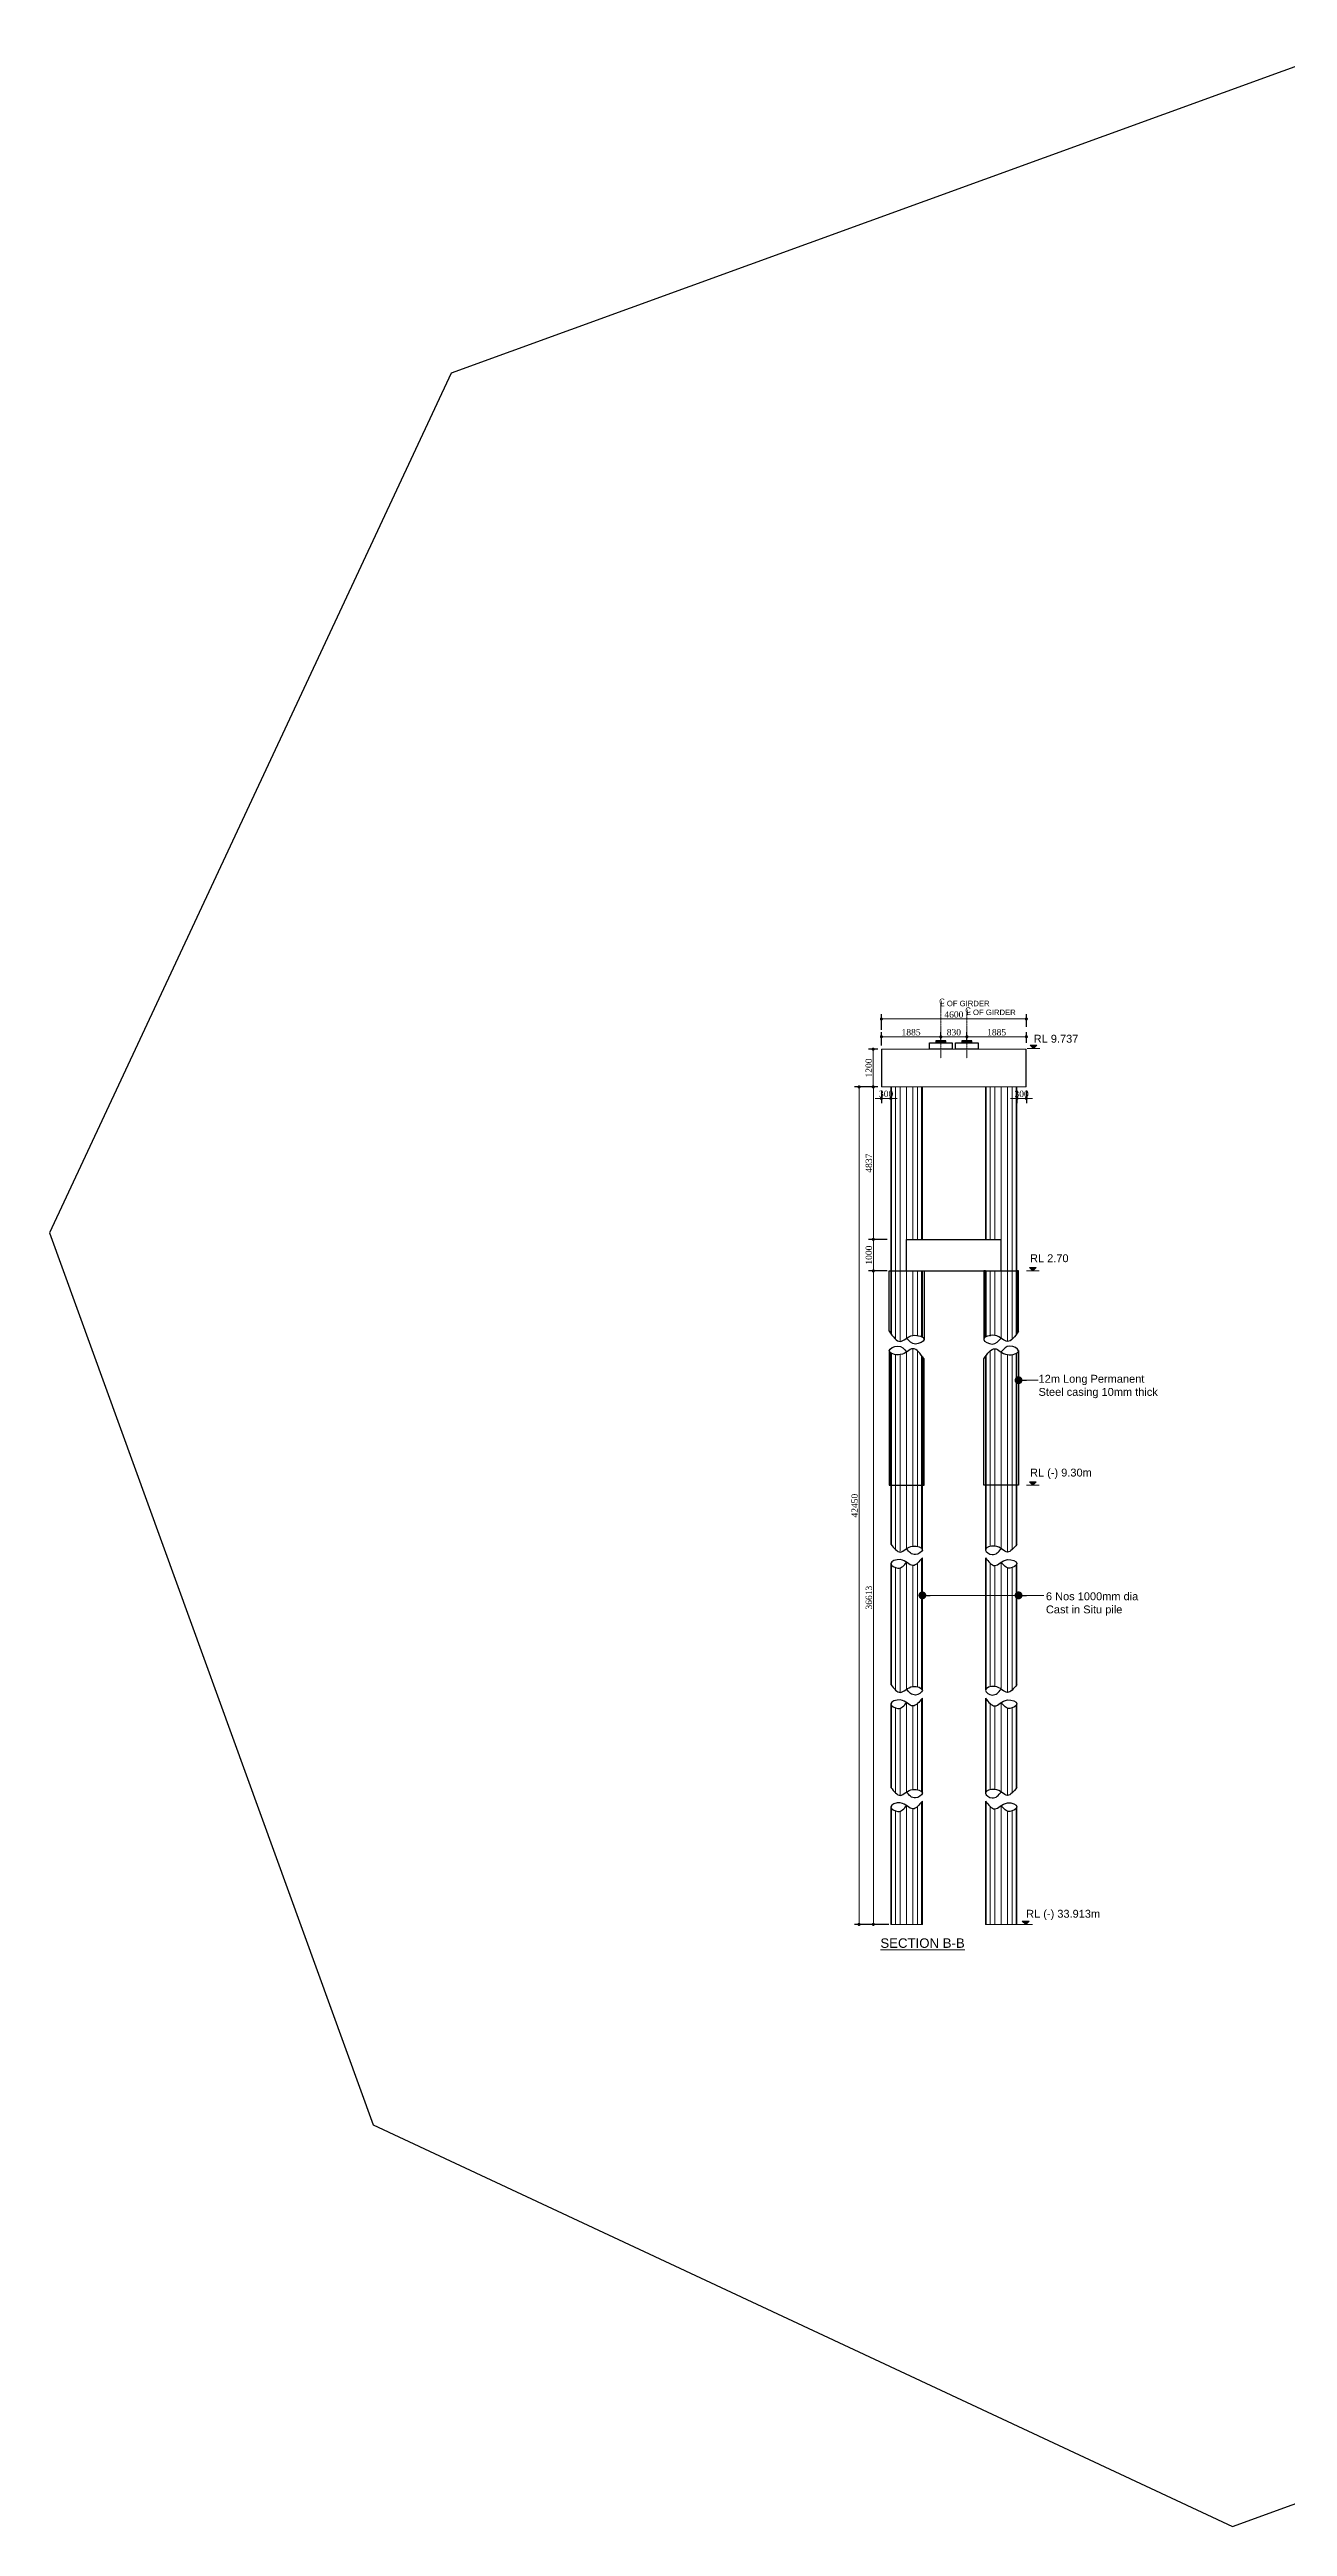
# Model space of a CAD drawing. Header units: millimetres. Extents: x -469201 to 35267, y 67768 to 197746.
# Drawn here: x -412683 to -373392, y 73079 to 151662 of the extents above; entities that cross this region are included whole.
import ezdxf

# ---------------------------------------------------------------- set-up
doc = ezdxf.new("R2010")
doc.units = ezdxf.units.MM
doc.header["$PDMODE"] = 2
doc.linetypes.add('CENTER', pattern=[2, 1.25, -0.25, 0.25, -0.25])
doc.layers.get('Defpoints').update_dxf_attribs({"lineweight": 13})
for name, color, linetype, lineweight in [('Center Line', 34, 'Continuous', 15), ('dim', 4, 'Continuous', 25), ('Dimision', 4, 'Continuous', 9), ('hatch', 65, 'Continuous', 9), ('Pile', 11, 'Continuous', 15), ('Pire Line', 11, 'Continuous', 25), ('Steel Casing', 70, 'Continuous', 30), ('Text', 7, 'Continuous', 15)]:
    doc.layers.add(name, color=color, linetype=linetype, lineweight=lineweight)
doc.styles.add('ROMANS', font='arial.ttf', dxfattribs={"height": 200})
doc.styles.get("Standard").update_dxf_attribs({"font": 'times.ttf'})
doc.linetypes.add('BATTING', pattern='A,0.00254,-2.54,[134,ltypeshp.shx,S=2.54,R=0,X=-2.54,Y=0],-5.08,[134,ltypeshp.shx,S=2.54,R=180,X=2.54,Y=0],-2.54', length=10.16254)
doc.dimstyles.new('ISO-25', dxfattribs={"dimtxt": 175, "dimasz": 100, "dimexe": 65, "dimexo": 115.625, "dimgap": 40, "dimtad": 1, "dimtoh": 1, "dimdec": 0, "dimtxsty": 'Standard', "dimblk": 'DOT', "dimcen": 300, "dimclrd": 256, "dimclre": 256, "dimclrt": 256, "dimadec": 0, "dimazin": 0, "dimtfac": 1, "dimtdec": 0, "dimtix": 1, "dimtmove": 0, "dimatfit": 3, "dimldrblk": 'DOT', "dimfxl": 75, "dimlwd": -1, "dimarcsym": 0})

# ---------------------------------------------------------------- blocks, each defined once
blk = doc.blocks.new('_Dot')
at = {"color": 0, "linetype": 'ByBlock', "lineweight": -2}
blk.add_line((-0.5, 0), (-1, 0), dxfattribs=at)
at = {"color": 0, "linetype": 'ByBlock', "const_width": 0.5}
blk.add_lwpolyline([(-0.25, 0, 1), (0.25, 0, 1)], format="xyb", close=True, dxfattribs=at)
blk = doc.blocks.new('*D66')
at = {"layer": 'Defpoints', "color": 0, "ltscale": 3, "transparency": 16777216}
for p in [(-386541, 119950), (-386280, 119950), (-386280, 118750)]:
    blk.add_point(p, dxfattribs=at)
at = {"layer": 'Dimision', "color": 1, "lineweight": -2, "ltscale": 3, "transparency": 16777216}
for p, q in [((-386396, 119950), (-386691, 119950)), ((-386396, 118750), (-386691, 118750))]:
    blk.add_line(p, q, dxfattribs=at)
at = {"layer": 'Dimision', "ltscale": 3, "transparency": 16777216}
blk.add_line((-386541, 118850), (-386541, 119850), dxfattribs=at)
at = {"layer": 'Dimision', "ltscale": 3, "transparency": 16777216, "xscale": 100, "yscale": 100, "zscale": 100}
for p, rotation in [((-386541, 119950), 90), ((-386541, 118750), 270)]:
    blk.add_blockref('_Dot', p, dxfattribs=dict(at, rotation=rotation))
at = {"layer": 'Dimision', "ltscale": 3, "transparency": 16777216, "insert": (-386683, 119350), "char_height": 200, "attachment_point": 5, "rotation": 90}
blk.add_mtext('1200', dxfattribs=at)
blk = doc.blocks.new('*D67')
at = {"layer": 'Defpoints', "color": 0, "ltscale": 3, "transparency": 16777216}
for p in [(-385980, 113913), (-386536, 112913), (-385980, 112913)]:
    blk.add_point(p, dxfattribs=at)
at = {"layer": 'Dimision', "color": 1, "lineweight": -2, "ltscale": 3, "transparency": 16777216}
for p, q in [((-386096, 113913), (-386686, 113913)), ((-386096, 112913), (-386686, 112913))]:
    blk.add_line(p, q, dxfattribs=at)
at = {"layer": 'Dimision', "ltscale": 3, "transparency": 16777216}
blk.add_line((-386536, 113813), (-386536, 113013), dxfattribs=at)
at = {"layer": 'Dimision', "ltscale": 3, "transparency": 16777216, "xscale": 100, "yscale": 100, "zscale": 100}
for p, rotation in [((-386536, 113913), 90), ((-386536, 112913), 270)]:
    blk.add_blockref('_Dot', p, dxfattribs=dict(at, rotation=rotation))
at = {"layer": 'Dimision', "ltscale": 3, "transparency": 16777216, "insert": (-386678, 113413), "char_height": 200, "attachment_point": 5, "rotation": 90}
blk.add_mtext('1000', dxfattribs=at)
blk = doc.blocks.new('*D65')
at = {"layer": 'Defpoints', "color": 0, "ltscale": 0.25, "transparency": 16777216}
for p in [(-386536, 118750), (-386280, 118750), (-385980, 113913)]:
    blk.add_point(p, dxfattribs=at)
at = {"layer": 'Dimision', "color": 1, "lineweight": -2, "ltscale": 0.25, "transparency": 16777216}
for p, q in [((-386396, 118750), (-386686, 118750)), ((-386096, 113913), (-386686, 113913))]:
    blk.add_line(p, q, dxfattribs=at)
at = {"layer": 'Dimision', "ltscale": 0.25, "transparency": 16777216}
blk.add_line((-386536, 114013), (-386536, 118650), dxfattribs=at)
at = {"layer": 'Dimision', "ltscale": 0.25, "transparency": 16777216, "xscale": 100, "yscale": 100, "zscale": 100}
for p, rotation in [((-386536, 118750), 90), ((-386536, 113913), 270)]:
    blk.add_blockref('_Dot', p, dxfattribs=dict(at, rotation=rotation))
at = {"layer": 'Dimision', "ltscale": 0.25, "transparency": 16777216, "insert": (-386678, 116331), "char_height": 200, "attachment_point": 5, "rotation": 90}
blk.add_mtext('4837', dxfattribs=at)
blk = doc.blocks.new('*D71')
at = {"layer": 'Defpoints', "color": 0, "ltscale": 3, "transparency": 16777216}
for p in [(-386280, 120341), (-386280, 119950), (-384395, 120142)]:
    blk.add_point(p, dxfattribs=at)
at = {"layer": 'Dimision', "color": 1, "lineweight": -2, "ltscale": 3, "transparency": 16777216}
for p, q in [((-386280, 120065), (-386280, 120491)), ((-384395, 120258), (-384395, 120491))]:
    blk.add_line(p, q, dxfattribs=at)
at = {"layer": 'Dimision', "ltscale": 3, "transparency": 16777216}
blk.add_line((-384495, 120341), (-386180, 120341), dxfattribs=at)
at = {"layer": 'Dimision', "ltscale": 3, "transparency": 16777216, "xscale": 100, "yscale": 100, "zscale": 100, "rotation": 180}
blk.add_blockref('_Dot', (-386280, 120341), dxfattribs=at)
at = {"layer": 'Dimision', "ltscale": 3, "transparency": 16777216, "xscale": 100, "yscale": 100, "zscale": 100}
blk.add_blockref('_Dot', (-384395, 120341), dxfattribs=at)
at = {"layer": 'Dimision', "ltscale": 3, "transparency": 16777216, "insert": (-385338, 120483), "char_height": 200, "attachment_point": 5}
blk.add_mtext('1885', dxfattribs=at)
blk = doc.blocks.new('*D68')
at = {"layer": 'Defpoints', "color": 0, "ltscale": 3, "transparency": 16777216}
for p in [(-386280, 120905), (-386280, 120447), (-381680, 120545)]:
    blk.add_point(p, dxfattribs=at)
at = {"layer": 'Dimision', "color": 1, "lineweight": -2, "ltscale": 3, "transparency": 16777216}
for p, q in [((-386280, 120563), (-386280, 121055)), ((-381680, 120661), (-381680, 121055))]:
    blk.add_line(p, q, dxfattribs=at)
at = {"layer": 'Dimision', "ltscale": 3, "transparency": 16777216}
blk.add_line((-381780, 120905), (-386180, 120905), dxfattribs=at)
at = {"layer": 'Dimision', "ltscale": 3, "transparency": 16777216, "xscale": 100, "yscale": 100, "zscale": 100, "rotation": 180}
blk.add_blockref('_Dot', (-386280, 120905), dxfattribs=at)
at = {"layer": 'Dimision', "ltscale": 3, "transparency": 16777216, "xscale": 100, "yscale": 100, "zscale": 100}
blk.add_blockref('_Dot', (-381680, 120905), dxfattribs=at)
at = {"layer": 'Dimision', "ltscale": 3, "transparency": 16777216, "insert": (-383980, 121047), "char_height": 200, "attachment_point": 5}
blk.add_mtext('4600', dxfattribs=at)
blk = doc.blocks.new('*D69')
at = {"layer": 'Defpoints', "color": 0, "ltscale": 3, "transparency": 16777216}
for p in [(-381680, 120341), (-383565, 120052), (-381680, 120035)]:
    blk.add_point(p, dxfattribs=at)
at = {"layer": 'Dimision', "color": 1, "lineweight": -2, "ltscale": 3, "transparency": 16777216}
for p, q in [((-383565, 120167), (-383565, 120491)), ((-381680, 120151), (-381680, 120491))]:
    blk.add_line(p, q, dxfattribs=at)
at = {"layer": 'Dimision', "ltscale": 3, "transparency": 16777216}
blk.add_line((-383465, 120341), (-381780, 120341), dxfattribs=at)
at = {"layer": 'Dimision', "ltscale": 3, "transparency": 16777216, "xscale": 100, "yscale": 100, "zscale": 100, "rotation": 180}
blk.add_blockref('_Dot', (-383565, 120341), dxfattribs=at)
at = {"layer": 'Dimision', "ltscale": 3, "transparency": 16777216, "xscale": 100, "yscale": 100, "zscale": 100}
blk.add_blockref('_Dot', (-381680, 120341), dxfattribs=at)
at = {"layer": 'Dimision', "ltscale": 3, "transparency": 16777216, "insert": (-382623, 120483), "char_height": 200, "attachment_point": 5}
blk.add_mtext('1885', dxfattribs=at)
blk = doc.blocks.new('*D70')
at = {"layer": 'Defpoints', "color": 0, "ltscale": 3, "transparency": 16777216}
for p in [(-384395, 120341), (-384395, 120230), (-383565, 120136)]:
    blk.add_point(p, dxfattribs=at)
at = {"layer": 'Dimision', "color": 1, "lineweight": -2, "ltscale": 3, "transparency": 16777216}
for p, q in [((-384395, 120345), (-384395, 120491)), ((-383565, 120251), (-383565, 120491))]:
    blk.add_line(p, q, dxfattribs=at)
at = {"layer": 'Dimision', "ltscale": 3, "transparency": 16777216}
blk.add_line((-383665, 120341), (-384295, 120341), dxfattribs=at)
at = {"layer": 'Dimision', "ltscale": 3, "transparency": 16777216, "xscale": 100, "yscale": 100, "zscale": 100, "rotation": 180}
blk.add_blockref('_Dot', (-384395, 120341), dxfattribs=at)
at = {"layer": 'Dimision', "ltscale": 3, "transparency": 16777216, "xscale": 100, "yscale": 100, "zscale": 100}
blk.add_blockref('_Dot', (-383565, 120341), dxfattribs=at)
at = {"layer": 'Dimision', "ltscale": 3, "transparency": 16777216, "insert": (-383980, 120483), "char_height": 200, "attachment_point": 5}
blk.add_mtext('830', dxfattribs=at)
blk = doc.blocks.new('*D72')
at = {"layer": 'Defpoints', "color": 0, "ltscale": 0.25, "transparency": 16777216}
for p in [(-386280, 118750), (-385980, 118749), (-386280, 118386)]:
    blk.add_point(p, dxfattribs=at)
at = {"layer": 'Dimision', "ltscale": 0.25, "transparency": 16777216}
for p, q in [((-386380, 118386), (-386480, 118386)), ((-385980, 118386), (-386280, 118386)), ((-385880, 118386), (-385780, 118386))]:
    blk.add_line(p, q, dxfattribs=at)
at = {"layer": 'Dimision', "color": 1, "lineweight": -2, "ltscale": 0.25, "transparency": 16777216}
for p, q in [((-386280, 118634), (-386280, 118236)), ((-385980, 118633), (-385980, 118236))]:
    blk.add_line(p, q, dxfattribs=at)
at = {"layer": 'Dimision', "ltscale": 0.25, "transparency": 16777216, "xscale": 100, "yscale": 100, "zscale": 100}
blk.add_blockref('_Dot', (-386280, 118386), dxfattribs=at)
at = {"layer": 'Dimision', "ltscale": 0.25, "transparency": 16777216, "xscale": 100, "yscale": 100, "zscale": 100, "rotation": 180}
blk.add_blockref('_Dot', (-385980, 118386), dxfattribs=at)
at = {"layer": 'Dimision', "ltscale": 0.25, "transparency": 16777216, "insert": (-386130, 118528), "char_height": 200, "attachment_point": 5}
blk.add_mtext('300', dxfattribs=at)
blk = doc.blocks.new('*D73')
at = {"layer": 'Defpoints', "color": 0, "ltscale": 0.25, "transparency": 16777216}
for p in [(-381980, 118751), (-381680, 118750), (-381680, 118387)]:
    blk.add_point(p, dxfattribs=at)
at = {"layer": 'Dimision', "ltscale": 0.25, "transparency": 16777216}
for p, q in [((-382080, 118387), (-382180, 118387)), ((-381980, 118387), (-381680, 118387)), ((-381580, 118387), (-381480, 118387))]:
    blk.add_line(p, q, dxfattribs=at)
at = {"layer": 'Dimision', "color": 1, "lineweight": -2, "ltscale": 0.25, "transparency": 16777216}
for p, q in [((-381980, 118635), (-381980, 118237)), ((-381680, 118634), (-381680, 118237))]:
    blk.add_line(p, q, dxfattribs=at)
at = {"layer": 'Dimision', "ltscale": 0.25, "transparency": 16777216, "xscale": 100, "yscale": 100, "zscale": 100}
blk.add_blockref('_Dot', (-381980, 118387), dxfattribs=at)
at = {"layer": 'Dimision', "ltscale": 0.25, "transparency": 16777216, "xscale": 100, "yscale": 100, "zscale": 100, "rotation": 180}
blk.add_blockref('_Dot', (-381680, 118387), dxfattribs=at)
at = {"layer": 'Dimision', "ltscale": 0.25, "transparency": 16777216, "insert": (-381830, 118528), "char_height": 200, "attachment_point": 5}
blk.add_mtext('300', dxfattribs=at)
blk = doc.blocks.new('*D93')
at = {"layer": 'Defpoints', "color": 0, "ltscale": 0.25, "transparency": 16777216}
for p in [(-386280, 118750), (-386989, 92180), (-385930, 92180)]:
    blk.add_point(p, dxfattribs=at)
at = {"layer": 'Dimision', "color": 1, "lineweight": -2, "ltscale": 0.25, "transparency": 16777216}
for p, q in [((-386396, 118750), (-387139, 118750)), ((-386046, 92180), (-387139, 92180))]:
    blk.add_line(p, q, dxfattribs=at)
at = {"layer": 'Dimision', "ltscale": 0.25, "transparency": 16777216}
blk.add_line((-386989, 118650), (-386989, 92280), dxfattribs=at)
at = {"layer": 'Dimision', "ltscale": 0.25, "transparency": 16777216, "xscale": 100, "yscale": 100, "zscale": 100}
for p, rotation in [((-386989, 118750), 90), ((-386989, 92180), 270)]:
    blk.add_blockref('_Dot', p, dxfattribs=dict(at, rotation=rotation))
at = {"layer": 'Dimision', "ltscale": 0.25, "transparency": 16777216, "insert": (-387130, 105465), "char_height": 200, "attachment_point": 5, "rotation": 90}
blk.add_mtext('42450', dxfattribs=at)
blk = doc.blocks.new('A$C6E642633')
at = {"layer": 'Steel Casing', "linetype": 'Continuous', "ltscale": 0.3}
blk.add_line((-53, -6800), (1053, -6800), dxfattribs=at)
for points in [[(-53, -1916), (-53, 0), (0, 0), (0, -1990)], [(1000, -2100), (1000, 0), (1053, 0), (1053, -2165)], [(-53, -2530), (-53, -6800), (0, -6800), (0, -2606)], [(1000, -2717), (1000, -6800), (1053, -6800), (1053, -2791)]]:
    blk.add_lwpolyline(points, dxfattribs=at)
blk = doc.blocks.new('*D130')
at = {"layer": 'Defpoints', "color": 0, "ltscale": 0.25, "transparency": 16777216}
for p in [(-385980, 112913), (-386536, 92180), (-385980, 92180)]:
    blk.add_point(p, dxfattribs=at)
at = {"layer": 'Dimision', "color": 1, "lineweight": -2, "ltscale": 0.25, "transparency": 16777216}
for p, q in [((-386096, 112913), (-386686, 112913)), ((-386096, 92180), (-386686, 92180))]:
    blk.add_line(p, q, dxfattribs=at)
at = {"layer": 'Dimision', "ltscale": 0.25, "transparency": 16777216}
blk.add_line((-386536, 112813), (-386536, 92280), dxfattribs=at)
at = {"layer": 'Dimision', "ltscale": 0.25, "transparency": 16777216, "xscale": 100, "yscale": 100, "zscale": 100}
for p, rotation in [((-386536, 112913), 90), ((-386536, 92180), 270)]:
    blk.add_blockref('_Dot', p, dxfattribs=dict(at, rotation=rotation))
at = {"layer": 'Dimision', "ltscale": 0.25, "transparency": 16777216, "insert": (-386678, 102546), "char_height": 200, "attachment_point": 5, "rotation": 90}
blk.add_mtext('36613', dxfattribs=at)

msp = doc.modelspace()

# ---------------------------------------------------------------- hatches: boundary and pattern name
at = {"layer": 'Dimision', "ltscale": 5}
for points in [[(-381563, 120070.8), (-381350.9, 120070.8), (-381457, 119964.7)], [(-381582.6, 113024.6), (-381370.5, 113024.6), (-381476.6, 112918.5)], [(-381582.6, 106224.6), (-381370.5, 106224.6), (-381476.6, 106118.5)], [(-381797.6, 92281.7), (-381585.5, 92281.7), (-381691.6, 92175.7)]]:
    msp.add_hatch(color=256, dxfattribs=at).paths.add_polyline_path(points)
at = {"layer": 'Pire Line', "ltscale": 3}
h = msp.add_hatch(color=256, dxfattribs=at)
h.paths.add_polyline_path([(-384236, 120212.8), (-384403, 120212.8), (-384403, 120147.8), (-384236, 120147.8)])
h.paths.add_polyline_path([(-384403, 120212.8), (-384556, 120212.8), (-384556, 120147.8), (-384403, 120147.8)])
h = msp.add_hatch(color=256, dxfattribs=at)
h.paths.add_polyline_path([(-383406, 120212.8), (-383573, 120212.8), (-383573, 120147.8), (-383406, 120147.8)])
h.paths.add_polyline_path([(-383573, 120212.8), (-383726, 120212.8), (-383726, 120147.8), (-383573, 120147.8)])

# ---------------------------------------------------------------- linework, layer by layer
at = {"layer": 'Center Line', "linetype": 'CENTER'}
for p, q in [((-384395.5, 119661.9), (-384395.5, 121385.4)), ((-383566, 119661.9), (-383566, 121104.5))]:
    msp.add_line(p, q, dxfattribs=at)
at = {"layer": 'dim', "ltscale": 30}
for points in [[(-386033.7, 110997.4), (-385680.5, 110674.7), (-385280.5, 110864), (-384926.9, 110739.3), (-385199, 110593.4), (-385480.5, 110779.6)], [(-381927.2, 110997.4), (-382280.5, 110674.7), (-382680.5, 110864), (-383034, 110739.3), (-382761.9, 110593.4), (-382480.5, 110779.6)], [(-384927.2, 110122.7), (-385280.5, 110445.4), (-385680.5, 110256.2), (-386034, 110380.8), (-385761.9, 110526.7), (-385480.5, 110340.5)], [(-383033.7, 110122.7), (-382680.5, 110445.4), (-382280.5, 110256.2), (-381926.9, 110380.8), (-382199, 110526.7), (-382480.5, 110340.5)], [(-384980.5, 99358.4), (-385280.3, 99110), (-385680.3, 99299.2), (-385980.5, 99174.6), (-385761.7, 99028.7), (-385480.3, 99214.9)], [(-385980.5, 99787.4), (-385680.6, 99538.9), (-385280.6, 99728.2), (-384980.5, 99603.5), (-385199.2, 99457.6), (-385480.6, 99643.8)], [(-381980.5, 99787.4), (-382280.3, 99538.9), (-382680.3, 99728.2), (-382980.5, 99603.5), (-382761.7, 99457.6), (-382480.3, 99643.8)], [(-382980.5, 99358.4), (-382680.6, 99110), (-382280.6, 99299.2), (-381980.5, 99174.6), (-382199.2, 99028.7), (-382480.6, 99214.9)], [(-384980.5, 96093.2), (-385280.3, 95844.8), (-385680.3, 96034), (-385980.5, 95909.4), (-385761.7, 95763.5), (-385480.3, 95949.7)], [(-385980.5, 96522.2), (-385680.6, 96273.7), (-385280.6, 96463), (-384980.5, 96338.3), (-385199.2, 96192.4), (-385480.6, 96378.6)], [(-381980.5, 96522.2), (-382280.3, 96273.7), (-382680.3, 96463), (-382980.5, 96338.3), (-382761.7, 96192.4), (-382480.3, 96378.6)], [(-382980.5, 96093.2), (-382680.6, 95844.8), (-382280.6, 96034), (-381980.5, 95909.4), (-382199.2, 95763.5), (-382480.6, 95949.7)]]:
    msp.add_spline(points, degree=3, dxfattribs=at)
for points, knots in [([(-384980.4, 103812.2), (-384980.5, 103812.2), (-384980.5, 103812.2), (-384980.5, 103812.2), (-385081.3, 103687.1), (-385296.9, 103419.9), (-385578.5, 103853.2), (-386124.8, 103656.7), (-385702.4, 103395.4), (-385560.2, 103570.3), (-385480.3, 103668.7)], [-0.0112233, -0.0112233, -0.0112233, -0.0112233, 0, 0, 0, 389.3635945, 831.8693583, 1156.9145846, 1419.8412779, 1757.2916375, 1757.2916375, 1757.2916375, 1757.2916375]), ([(-385980.5, 104241.2), (-385879.6, 104116.1), (-385664, 103848.8), (-385382.4, 104282.2), (-384836.1, 104085.6), (-385258.5, 103824.3), (-385400.7, 103999.3), (-385480.6, 104097.6), (-385480.7, 104097.7), (-385480.8, 104097.7), (-385480.8, 104097.8)], [0, 0, 0, 0, 389.3635945, 831.8693583, 1156.9145846, 1419.8412779, 1757.2916375, 1757.2916375, 1757.2916375, 1757.516261, 1757.516261, 1757.516261, 1757.516261]), ([(-381980.5, 104241.2), (-382081.3, 104116.1), (-382296.9, 103848.8), (-382578.5, 104282.2), (-383124.8, 104085.6), (-382702.4, 103824.3), (-382560.2, 103999.3), (-382480.3, 104097.6), (-382480.2, 104097.7), (-382480.2, 104097.7), (-382480.1, 104097.8)], [0, 0, 0, 0, 389.3635945, 831.8693583, 1156.9145846, 1419.8412779, 1757.2916375, 1757.2916375, 1757.2916375, 1757.516261, 1757.516261, 1757.516261, 1757.516261]), ([(-382980.5, 103812.2), (-382980.5, 103812.2), (-382980.5, 103812.2), (-382980.5, 103812.2), (-382879.6, 103687.1), (-382664, 103419.9), (-382382.4, 103853.2), (-381836.1, 103656.7), (-382258.5, 103395.4), (-382400.7, 103570.3), (-382480.6, 103668.7)], [-0.0112233, -0.0112233, -0.0112233, -0.0112233, 0, 0, 0, 389.3635945, 831.8693583, 1156.9145846, 1419.8412779, 1757.2916375, 1757.2916375, 1757.2916375, 1757.2916375])]:
    msp.add_open_spline(points, degree=3, knots=knots, dxfattribs=at)
at = {"layer": 'Dimision', "ltscale": 5}
for p, q in [((-381253.8, 119964.7), (-381650.6, 119964.7)), ((-381273.4, 112918.5), (-381670.2, 112918.5)), ((-381273.4, 106118.5), (-381670.2, 106118.5)), ((-381488.4, 92175.7), (-381985.2, 92175.7))]:
    msp.add_line(p, q, dxfattribs=at)
for points in [[(-381563, 120070.8), (-381350.9, 120070.8), (-381457, 119964.7)], [(-381582.6, 113024.6), (-381370.5, 113024.6), (-381476.6, 112918.5)], [(-381582.6, 106224.6), (-381370.5, 106224.6), (-381476.6, 106118.5)], [(-381809.2, 92281.7), (-381585.5, 92281.7), (-381691.6, 92175.7)]]:
    msp.add_lwpolyline(points, close=True, dxfattribs=at)
at = {"layer": 'hatch', "ltscale": 3}
for p, q in [((-385955.5, 110889.7), (-385955.5, 118750.7)), ((-385830.5, 113912.8), (-385830.5, 118749.8)), ((-385830.5, 110745.4), (-385830.5, 118749.8)), ((-385680.5, 110674.7), (-385680.5, 118749.8)), ((-385480.5, 110763.3), (-385480.5, 118749.8)), ((-385480.5, 110763.3), (-385480.5, 118749.8)), ((-385480.5, 110763.3), (-385480.5, 118749.8)), ((-385480.5, 110763.3), (-385480.5, 118749.8)), ((-385280.5, 113912.8), (-385280.5, 118749.8)), ((-385130.5, 113912.8), (-385130.5, 118749.8)), ((-385130.5, 113912.8), (-385130.5, 118749.8)), ((-385005.5, 113912.8), (-385005.5, 118750.7)), ((-382955.5, 113912.8), (-382955.5, 118750.7)), ((-382830.5, 113912.8), (-382830.5, 118749.8)), ((-382830.5, 113912.8), (-382830.5, 118749.8)), ((-382680.5, 113912.8), (-382680.5, 118749.8)), ((-382480.5, 110763.3), (-382480.5, 118749.8)), ((-382480.5, 110763.3), (-382480.5, 118749.8)), ((-382480.5, 110763.3), (-382480.5, 118749.8)), ((-382480.5, 110763.3), (-382480.5, 118749.8)), ((-382280.5, 110674.7), (-382280.5, 118749.8)), ((-382130.5, 113912.8), (-382130.5, 118749.8)), ((-382130.5, 110745.4), (-382130.5, 118749.8)), ((-382005.5, 110889.7), (-382005.5, 118750.7)), ((-385830.5, 110745.4), (-385830.5, 112912.8)), ((-385280.5, 110864), (-385280.5, 112913.1)), ((-385130.5, 110839.2), (-385130.5, 112912.8)), ((-385130.5, 110862.5), (-385130.5, 112912.8)), ((-385130.5, 110862.5), (-385130.5, 112912.8)), ((-385005.5, 110819.4), (-385005.5, 112912.8)), ((-382955.5, 110819.4), (-382955.5, 112912.8)), ((-382830.5, 110839.2), (-382830.5, 112912.8)), ((-382830.5, 110862.5), (-382830.5, 112912.8)), ((-382830.5, 110862.5), (-382830.5, 112912.8)), ((-382680.5, 110864), (-382680.5, 112913.1)), ((-382130.5, 110745.4), (-382130.5, 112912.8)), ((-385955.7, 104230), (-385955.7, 110293.8)), ((-385830.5, 104068.4), (-385830.5, 110257.6)), ((-385830.5, 104068.4), (-385830.5, 110257.6)), ((-385680.5, 104023.2), (-385680.5, 110256.2)), ((-385480.5, 104098), (-385480.5, 110340.5)), ((-385480.5, 104098), (-385480.5, 110340.5)), ((-385480.5, 104098), (-385480.5, 110340.5)), ((-385480.5, 104098), (-385480.5, 110340.5)), ((-385280.5, 104182), (-385280.5, 110445.4)), ((-385130.5, 104171.3), (-385130.5, 110374.7)), ((-385130.5, 104171.3), (-385130.5, 110374.7)), ((-385005.2, 104110.8), (-385005.2, 110230.2)), ((-382955.7, 104110.8), (-382955.7, 110230.2)), ((-382830.5, 104171.3), (-382830.5, 110374.7)), ((-382830.5, 104171.3), (-382830.5, 110374.7)), ((-382680.5, 104182), (-382680.5, 110445.4)), ((-382480.5, 104098), (-382480.5, 110340.5)), ((-382480.5, 104098), (-382480.5, 110340.5)), ((-382480.5, 104098), (-382480.5, 110340.5)), ((-382480.5, 104098), (-382480.5, 110340.5)), ((-382280.5, 104023.2), (-382280.5, 110256.2)), ((-382130.5, 104068.4), (-382130.5, 110257.6)), ((-382130.5, 104068.4), (-382130.5, 110257.6)), ((-382005.2, 104230), (-382005.2, 110293.8)), ((-385004.8, 99656.6), (-385004.8, 103782.1)), ((-382956.1, 99656.6), (-382956.1, 103782.1)), ((-385956.1, 99757.2), (-385956.1, 103577.8)), ((-385830.5, 99616.5), (-385830.5, 103498.1)), ((-385830.5, 99616.5), (-385830.5, 103498.1)), ((-385680.5, 99538.9), (-385680.5, 103492.4)), ((-385480.5, 99644.3), (-385480.5, 103668.4)), ((-385480.5, 99644.3), (-385480.5, 103668.4)), ((-385480.5, 99644.3), (-385480.5, 103668.4)), ((-385480.5, 99644.3), (-385480.5, 103668.4)), ((-385280.5, 99728.2), (-385280.5, 103563.8)), ((-385130.5, 99717.5), (-385130.5, 103641.4)), ((-385130.5, 99717.5), (-385130.5, 103641.4)), ((-382830.5, 99717.5), (-382830.5, 103641.4)), ((-382830.5, 99717.5), (-382830.5, 103641.4)), ((-382680.5, 99728.2), (-382680.5, 103563.8)), ((-382480.5, 99644.3), (-382480.5, 103668.4)), ((-382480.5, 99644.3), (-382480.5, 103668.4)), ((-382480.5, 99644.3), (-382480.5, 103668.4)), ((-382480.5, 99644.3), (-382480.5, 103668.4)), ((-382280.5, 99538.9), (-382280.5, 103492.4)), ((-382130.5, 99616.5), (-382130.5, 103498.1)), ((-382130.5, 99616.5), (-382130.5, 103498.1)), ((-382004.8, 99757.2), (-382004.8, 103577.8)), ((-385955.5, 96491.2), (-385955.5, 99123.3)), ((-385830.5, 96351.3), (-385830.5, 99044.3)), ((-385830.5, 96351.3), (-385830.5, 99044.3)), ((-385680.5, 96273.7), (-385680.5, 99037)), ((-385480.5, 96379), (-385480.5, 99214.6)), ((-385480.5, 96379), (-385480.5, 99214.6)), ((-385480.5, 96379), (-385480.5, 99214.6)), ((-385480.5, 96379), (-385480.5, 99214.6)), ((-385280.5, 96463), (-385280.5, 99110)), ((-385130.5, 96452.3), (-385130.5, 99187.6)), ((-385130.5, 96452.3), (-385130.5, 99187.6)), ((-385005.5, 96392), (-385005.5, 99327.5)), ((-382955.5, 96392), (-382955.5, 99327.5)), ((-382830.5, 96452.3), (-382830.5, 99187.6)), ((-382830.5, 96452.3), (-382830.5, 99187.6)), ((-382680.5, 96463), (-382680.5, 99110)), ((-382480.5, 96379), (-382480.5, 99214.6)), ((-382480.5, 96379), (-382480.5, 99214.6)), ((-382480.5, 96379), (-382480.5, 99214.6)), ((-382480.5, 96379), (-382480.5, 99214.6)), ((-382280.5, 96273.7), (-382280.5, 99037)), ((-382130.5, 96351.3), (-382130.5, 99044.3)), ((-382130.5, 96351.3), (-382130.5, 99044.3)), ((-382005.5, 96491.2), (-382005.5, 99123.3)), ((-385480.5, 92179.7), (-385480.5, 95949.4)), ((-385480.5, 92179.7), (-385480.5, 95949.4)), ((-385480.5, 92179.7), (-385480.5, 95949.4)), ((-385480.5, 92179.7), (-385480.5, 95949.4)), ((-385130.5, 92179.7), (-385130.5, 95922.4)), ((-385130.5, 92179.7), (-385130.5, 95922.4)), ((-385005.5, 92179.7), (-385005.5, 96062.3)), ((-382955.5, 92179.7), (-382955.5, 96062.3)), ((-382830.5, 92179.7), (-382830.5, 95922.4)), ((-382830.5, 92179.7), (-382830.5, 95922.4)), ((-382480.5, 92179.7), (-382480.5, 95949.4)), ((-382480.5, 92179.7), (-382480.5, 95949.4)), ((-382480.5, 92179.7), (-382480.5, 95949.4)), ((-382480.5, 92179.7), (-382480.5, 95949.4)), ((-385955.5, 92179.7), (-385955.5, 95858.1)), ((-385830.5, 92179.7), (-385830.5, 95779.1)), ((-385830.5, 92179.7), (-385830.5, 95779.1)), ((-385680.5, 92179.7), (-385680.5, 95773.4)), ((-385280.5, 92179.7), (-385280.5, 95844.8)), ((-382680.5, 92179.7), (-382680.5, 95844.8)), ((-382280.5, 92179.7), (-382280.5, 95773.4)), ((-382130.5, 92179.7), (-382130.5, 95779.1)), ((-382130.5, 92179.7), (-382130.5, 95779.1)), ((-382005.5, 92179.7), (-382005.5, 95858.1))]:
    msp.add_line(p, q, dxfattribs=at)
at = {"layer": 'Pile', "ltscale": 3}
for p, q in [((-381680.5, 119949.8), (-386280.5, 119949.8)), ((-381680.5, 118749.8), (-386280.5, 118749.8)), ((-385980.3, 110008.3), (-385980.5, 104241.2)), ((-384980.6, 110008.3), (-384980.5, 104064.1)), ((-382980.3, 110008.3), (-382980.5, 104064.1)), ((-381980.6, 110008.3), (-381980.5, 104241.2)), ((-384980.4, 103812.2), (-384980.6, 99612.1)), ((-384980.4, 104063.6), (-384980.4, 104057.6)), ((-382980.5, 104063.6), (-382980.5, 104057.6)), ((-382980.5, 103812.2), (-382980.3, 99612.1)), ((-385980.5, 103628.4), (-385980.3, 99787.2)), ((-381980.5, 103628.4), (-381980.6, 99787.2)), ((-385980.5, 99174.6), (-385980.5, 96522.2)), ((-384980.5, 99358.4), (-384980.5, 96344.9)), ((-382980.5, 99358.4), (-382980.5, 96344.9)), ((-381980.5, 99174.6), (-381980.5, 96522.2)), ((-385980.5, 95909.4), (-385980.5, 92179.7)), ((-384980.5, 96093.2), (-384980.5, 92179.7)), ((-382980.5, 96093.2), (-382980.5, 92179.7)), ((-381980.5, 95909.4), (-381980.5, 92179.7)), ((-384980.5, 92179.7), (-385980.5, 92179.7)), ((-382980.5, 92179.7), (-381980.5, 92179.7))]:
    msp.add_line(p, q, dxfattribs=at)
for points in [[(-385980.5, 118750.7), (-385980.4, 113913.7), (-385980.5, 110906.7)], [(-384980.5, 118750.7), (-384980.5, 113913.7), (-384980.5, 113912.8)], [(-382980.5, 118750.7), (-382980.4, 113913.7), (-382980.4, 113912.8)], [(-381980.5, 118750.7), (-381980.5, 113913.7), (-381980.5, 110906.7)], [(-384980.5, 112912.8), (-384980.5, 110885)], [(-382980.4, 112912.8), (-382980.5, 110885)]]:
    msp.add_lwpolyline(points, dxfattribs=at)
at = {"layer": 'Pire Line', "ltscale": 3}
for p, q in [((-386280.5, 119949.8), (-386280.5, 118749.8)), ((-381680.5, 118749.8), (-381680.5, 119949.8)), ((-385480.9, 113912.8), (-382480.5, 113912.8)), ((-385480.9, 112912.8), (-385480.9, 113912.8)), ((-385480.5, 112912.8), (-385480.5, 113912.8)), ((-385480.5, 112912.8), (-385480.5, 113912.8)), ((-382480.9, 112912.8), (-382480.9, 113912.8)), ((-382480.9, 112912.8), (-382480.9, 113912.8)), ((-382480.9, 112912.8), (-382480.9, 113912.8)), ((-382480.9, 112912.8), (-382480.9, 113912.8)), ((-382480.5, 112912.8), (-382480.5, 113912.8)), ((-382480.5, 112912.8), (-382480.5, 113912.8)), ((-382480.5, 112912.8), (-382480.5, 113912.8)), ((-385480.9, 112912.8), (-382480.5, 112912.8))]:
    msp.add_line(p, q, dxfattribs=at)
at = {"layer": 'Pire Line', "color": 2, "linetype": 'BATTING', "ltscale": 150}
msp.add_lwpolyline([(-346844, 83351.1), (-334099.9, 110622.7), (-344372.5, 138918), (-371644.1, 151662.1), (-399939.4, 141389.5), (-412683.5, 114117.9), (-402411, 85822.6), (-375139.3, 73078.5)], close=True, dxfattribs=at)
at = {"layer": 'Pire Line', "ltscale": 3}
for points in [[(-384756, 120147.8), (-384036, 120147.8), (-384036, 119949.8), (-384756, 119949.8)], [(-383926, 120147.8), (-383206, 120147.8), (-383206, 119949.8), (-383926, 119949.8)]]:
    msp.add_lwpolyline(points, close=True, dxfattribs=at)
at = {"layer": 'Pire Line', "ltscale": 5}
for points in [[(-384236, 120212.8), (-384556, 120212.8), (-384556, 120147.8), (-384236, 120147.8)], [(-383406, 120212.8), (-383726, 120212.8), (-383726, 120147.8), (-383406, 120147.8)]]:
    msp.add_lwpolyline(points, close=True, dxfattribs=at)
at = {"layer": 'Steel Casing', "linetype": 'Continuous', "ltscale": 0.3}
msp.add_line((-386033.7, 112913.1), (-381927.2, 112913.1), dxfattribs=at)

# ---------------------------------------------------------------- block references
at = {"ltscale": 0.25}
msp.add_blockref('A$C6E642633', (-385980.4, 112913.1), dxfattribs=at)
at = {"ltscale": 0.25, "xscale": -1}
msp.add_blockref('A$C6E642633', (-381980.5, 112913.1), dxfattribs=at)

# ---------------------------------------------------------------- texts
at = {"layer": 'Text', "style": 'ROMANS'}
for s, height, p in [('RL 9.737', 250, (-381446.2, 120153.8)), ('RL 2.70', 250, (-381562.7, 113189)), ('RL (-) 9.30m', 250, (-381562.7, 106389)), ('RL (-) 33.913m', 250, (-381686.4, 92392.7)), ('%%USECTION B-B', 300, (-386312.8, 91436))]:
    msp.add_text(s, height=height, dxfattribs=at).set_placement(p)
at = {"layer": 'Text', "attachment_point": 1, "style": 'ROMANS'}
for s, insert, char_height, width in [('C', (-384446.8, 121552.7), 175, 8235.459), ('L OF GIRDER', (-384407.4, 121484.3), 175, 8235.459), ('C', (-383617.3, 121271.8), 175, 8235.459), ('L OF GIRDER', (-383577.9, 121203.4), 175, 8235.459), ('12m Long Permanent \\PSteel casing 10mm thick ', (-381292.1, 109615.5), 250, 4213.41), ('6 Nos 1000mm dia Cast in Situ pile', (-381058.6, 102714.3), 250, 3360.035)]:
    msp.add_mtext(s, dxfattribs=dict(at, insert=insert, char_height=char_height, width=width))

# ---------------------------------------------------------------- dimensions: what is measured, and where the dimension line sits
at = {"layer": 'Dimision', "ltscale": 3}
dim = msp.add_linear_dim(base=(-386280.5, 120905.1), p1=(-381680.5, 120545.3), p2=(-386280.5, 120446.9), dimstyle='ISO-25', override={"dimtxt": 200, "dimexe": 150, "dimclre": 1}, dxfattribs=at)
dim.commit()
dim.dimension.update_dxf_attribs({"geometry": '*D68', "text_midpoint": (-383980.5, 120905.1), "dimtype": 160})
for base, p1, p2, angle, picture, middle in [((-386280.5, 120340.9), (-384395.5, 120142.4), (-386280.5, 119949.8), 180, '*D71', (-385338, 120482.6)), ((-386541.3, 119949.8), (-386280.5, 118749.8), (-386280.5, 119949.8), 90, '*D66', (-386683, 119349.8)), ((-386536.5, 112912.8), (-385980.5, 113912.8), (-385980.5, 112912.8), 90, '*D67', (-386678.2, 113412.8))]:
    dim = msp.add_linear_dim(base=base, p1=p1, p2=p2, angle=angle, dimstyle='ISO-25', override={"dimtxt": 200, "dimexe": 150, "dimclre": 1}, dxfattribs=at)
    dim.commit()
    dim.dimension.update_dxf_attribs({"geometry": picture, "text_midpoint": middle})
for base, p1, p2, picture, middle in [((-384395.5, 120340.9), (-383565.5, 120135.8), (-384395.5, 120229.6), '*D70', (-383980.5, 120482.6)), ((-381680.5, 120340.9), (-383565.5, 120051.6), (-381680.5, 120035.3), '*D69', (-382623, 120482.6))]:
    dim = msp.add_linear_dim(base=base, p1=p1, p2=p2, dimstyle='ISO-25', override={"dimtxt": 200, "dimexe": 150, "dimclre": 1}, dxfattribs=at)
    dim.commit()
    dim.dimension.update_dxf_attribs({"geometry": picture, "text_midpoint": middle})
at = {"layer": 'Dimision', "ltscale": 0.25}
for base, p1, p2, text, picture, middle in [((-386988.7, 92179.7), (-386280.5, 118749.8), (-385930.5, 92179.7), '42450', '*D93', (-387130.5, 105464.8)), ((-386536.5, 92179.7), (-385980.5, 112912.8), (-385980.5, 92179.7), '36613', '*D130', (-386678.2, 102546.3))]:
    dim = msp.add_linear_dim(base=base, p1=p1, p2=p2, angle=90, text=text, dimstyle='ISO-25', override={"dimtxt": 200, "dimexe": 150, "dimclre": 1, "dimtmove": 1}, dxfattribs=at)
    dim.commit()
    dim.dimension.update_dxf_attribs({"geometry": picture, "text_midpoint": middle})
for base, p1, p2, angle, picture, middle in [((-386536.5, 118749.8), (-385980.5, 113912.8), (-386280.5, 118749.8), 90, '*D65', (-386678.5, 116331.3)), ((-381680.5, 118386.7), (-381980.5, 118750.7), (-381680.5, 118749.8), 180, '*D73', (-381830.5, 118528.4))]:
    dim = msp.add_linear_dim(base=base, p1=p1, p2=p2, angle=angle, dimstyle='ISO-25', override={"dimtxt": 200, "dimexe": 150, "dimclre": 1, "dimtmove": 1}, dxfattribs=at)
    dim.commit()
    dim.dimension.update_dxf_attribs({"geometry": picture, "text_midpoint": middle})
dim = msp.add_linear_dim(base=(-386280.5, 118386.2), p1=(-385980.5, 118749), p2=(-386280.5, 118749.8), dimstyle='ISO-25', override={"dimtxt": 200, "dimexe": 150, "dimclre": 1, "dimtmove": 1}, dxfattribs=at)
dim.commit()
dim.dimension.update_dxf_attribs({"geometry": '*D72', "text_midpoint": (-386130.5, 118527.9)})

# ---------------------------------------------------------------- leaders
at = {"layer": 'Dimision', "color": 7, "ltscale": 10}
for points in [[(-381927.2, 109444), (-381301.1, 109444)], [(-384980.5, 102618.8), (-381126.3, 102618.9)], [(-381927.2, 102618.8), (-381126.3, 102618.9)]]:
    msp.add_leader(points, dimstyle='ISO-25', override={"dimtxt": 200, "dimasz": 250, "dimgap": 20, "dimtad": 0, "dimfxl": 300, "dimfxlon": 1, "dimlwe": 65535}, dxfattribs=at)

doc.saveas('drawing.dxf')
